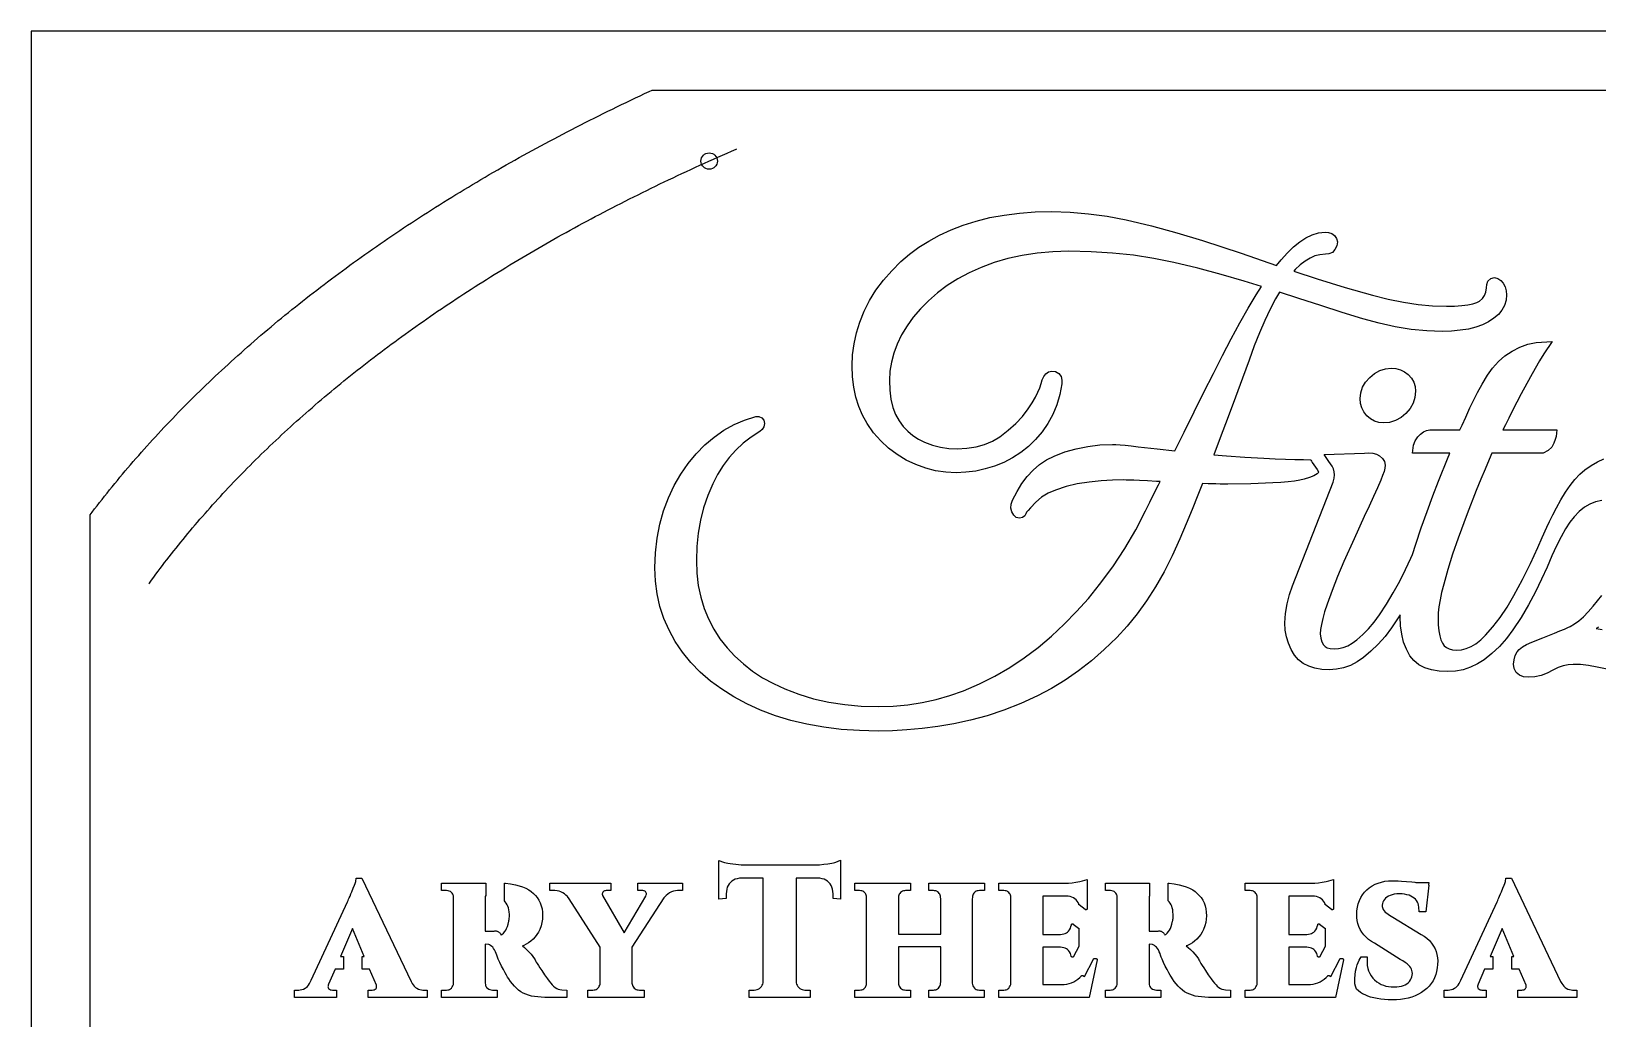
# Model space of a CAD drawing. Header units: inches. Extents: x 0 to 13, y 0 to 8.
# Drawn here: x 0 to 6.66, y 3.8 to 8 of the extents above; entities that cross this region are included whole.
import ezdxf

# ---------------------------------------------------------------- set-up
doc = ezdxf.new("R2010")
doc.units = ezdxf.units.IN
doc.header["$MEASUREMENT"] = 0
for name, color, linetype in [('CUT_INSIDE', 1, 'Continuous'), ('CUT_OUTSIDE', 5, 'Continuous'), ('ENGRAVE_BORDER', 3, 'Continuous'), ('REFERENCE_SHEET', 8, 'Continuous')]:
    doc.layers.add(name, color=color, linetype=linetype)

msp = doc.modelspace()

# ---------------------------------------------------------------- linework, layer by layer
at = {"layer": 'CUT_INSIDE'}
for points in [[(2.8873, 5.2364), (2.8437, 5.2744), (2.8041, 5.3152), (2.7685, 5.3588), (2.7373, 5.4047), (2.7108, 5.4525), (2.6891, 5.5021), (2.6722, 5.5534), (2.6602, 5.6066), (2.6529, 5.6614), (2.6505, 5.7179), (2.6528, 5.782), (2.6598, 5.8438), (2.6714, 5.9034), (2.6877, 5.9608), (2.7086, 6.0158), (2.7333, 6.0678), (2.7611, 6.1163), (2.7921, 6.1612), (2.8262, 6.2027), (2.8633, 6.2405), (2.9029, 6.2742), (2.9442, 6.3031), (2.9871, 6.3271), (3.0318, 6.3462), (3.0794, 6.3609), (3.0925, 6.3611), (3.1053, 6.3564), (3.114, 6.3453), (3.1162, 6.3319), (3.1138, 6.3181), (3.1064, 6.3063), (3.0965, 6.2984), (3.0594, 6.2741), (3.026, 6.2478), (2.9952, 6.2188), (2.9668, 6.1871), (2.9409, 6.1525), (2.9174, 6.1151), (2.8964, 6.0749), (2.8753, 6.0252), (2.8579, 5.9737), (2.8444, 5.9204), (2.8348, 5.8651), (2.829, 5.808), (2.827, 5.749), (2.8291, 5.6945), (2.8353, 5.6425), (2.8455, 5.5928), (2.8598, 5.5453), (2.8782, 5.5002), (2.9007, 5.4572), (2.9272, 5.4164), (2.9574, 5.3779), (2.9907, 5.3421), (3.027, 5.3089), (3.0663, 5.2784), (3.1088, 5.2504), (3.1543, 5.2252), (3.203, 5.2025), (3.2629, 5.1797), (3.3253, 5.161), (3.3903, 5.1464), (3.4578, 5.136), (3.5279, 5.1298), (3.6005, 5.1277), (3.6635, 5.1295), (3.7254, 5.1351), (3.7862, 5.1445), (3.846, 5.1576), (3.9047, 5.1744), (3.9623, 5.1949), (4.03, 5.2239), (4.0955, 5.2568), (4.1589, 5.2938), (4.2202, 5.3347), (4.2794, 5.3796), (4.3364, 5.4278), (4.3911, 5.4787), (4.4435, 5.532), (4.4935, 5.588), (4.5412, 5.6465), (4.5971, 5.7222), (4.6483, 5.7996), (4.6948, 5.8788), (4.7369, 5.9599), (4.7548, 5.9978), (4.773, 6.0347), (4.7911, 6.0708), (4.7981, 6.0849), (4.7827, 6.0855), (4.7453, 6.0873), (4.7104, 6.089), (4.6873, 6.0901), (4.6684, 6.0909), (4.6535, 6.0914), (4.6429, 6.0915), (4.596, 6.0905), (4.5472, 6.0876), (4.4965, 6.0826), (4.4462, 6.0749), (4.3985, 6.0636), (4.3532, 6.0487), (4.3223, 6.0348), (4.2945, 6.0177), (4.2696, 5.9973), (4.2469, 5.9728), (4.2369, 5.9621), (4.2309, 5.9543), (4.2274, 5.9478), (4.2231, 5.9396), (4.214, 5.9315), (4.2013, 5.9285), (4.187, 5.9325), (4.1764, 5.9423), (4.1687, 5.9555), (4.1643, 5.9718), (4.1655, 5.9892), (4.1715, 6.0055), (4.1901, 6.0428), (4.2108, 6.0766), (4.2338, 6.1069), (4.2589, 6.1338), (4.2863, 6.1571), (4.3158, 6.177), (4.3473, 6.1931), (4.3931, 6.2109), (4.4409, 6.2246), (4.4907, 6.2344), (4.5426, 6.2403), (4.5963, 6.2422), (4.6105, 6.2418), (4.6283, 6.2407), (4.65, 6.2389), (4.6757, 6.2364), (4.7053, 6.2331), (4.7863, 6.2237), (4.8605, 6.215), (4.9002, 6.295), (4.9433, 6.3817), (4.9848, 6.4648), (5.0248, 6.5444), (5.0633, 6.6205), (5.1006, 6.6925), (5.1371, 6.7597), (5.1726, 6.8219), (5.2072, 6.8793), (5.2295, 6.9139), (5.1553, 6.9376), (5.0584, 6.9658), (4.9587, 6.9922), (4.8561, 7.0168), (4.7719, 7.0339), (4.6854, 7.0471), (4.5963, 7.0566), (4.5047, 7.0623), (4.4107, 7.0642), (4.3417, 7.0623), (4.2755, 7.0565), (4.212, 7.0468), (4.1513, 7.0333), (4.0932, 7.016), (4.0381, 6.9954), (3.9864, 6.9722), (3.9381, 6.9464), (3.8933, 6.9181), (3.8518, 6.8871), (3.8138, 6.8542), (3.7796, 6.8198), (3.7492, 6.7841), (3.7226, 6.7472), (3.6997, 6.7088), (3.6809, 6.6698), (3.6662, 6.631), (3.6558, 6.5923), (3.6496, 6.5537), (3.6475, 6.5151), (3.6492, 6.473), (3.6542, 6.4347), (3.6626, 6.4004), (3.6741, 6.37), (3.6888, 6.3432), (3.7063, 6.3195), (3.7258, 6.2985), (3.7473, 6.2804), (3.7708, 6.2651), (3.7964, 6.2526), (3.8306, 6.2402), (3.8652, 6.2313), (3.9003, 6.226), (3.9359, 6.2242), (3.9773, 6.2263), (4.016, 6.2325), (4.052, 6.2428), (4.0855, 6.2571), (4.1166, 6.2757), (4.1527, 6.3027), (4.1849, 6.3315), (4.2132, 6.3619), (4.2376, 6.3941), (4.2542, 6.4197), (4.268, 6.4433), (4.2788, 6.4648), (4.2868, 6.484), (4.2921, 6.5018), (4.297, 6.5177), (4.3035, 6.5318), (4.3122, 6.5434), (4.324, 6.5517), (4.3378, 6.5546), (4.3543, 6.5524), (4.3682, 6.5449), (4.3774, 6.5321), (4.3809, 6.5167), (4.3801, 6.5004), (4.3716, 6.4544), (4.3591, 6.4112), (4.3424, 6.3703), (4.3217, 6.3321), (4.2969, 6.2964), (4.2689, 6.2638), (4.2386, 6.2345), (4.2059, 6.2085), (4.1709, 6.1858), (4.1335, 6.1665), (4.0947, 6.1507), (4.0549, 6.1383), (4.0144, 6.1295), (3.973, 6.1242), (3.9307, 6.1225), (3.8872, 6.1246), (3.8442, 6.131), (3.8019, 6.1418), (3.7603, 6.1567), (3.7194, 6.176), (3.6802, 6.1993), (3.644, 6.2265), (3.6107, 6.2576), (3.5805, 6.2925), (3.5534, 6.3312), (3.5337, 6.3665), (3.5175, 6.4041), (3.505, 6.444), (3.4961, 6.4862), (3.4908, 6.5305), (3.489, 6.5772), (3.4911, 6.6239), (3.4973, 6.6705), (3.5077, 6.717), (3.5222, 6.7633), (3.5408, 6.8094), (3.5636, 6.8548), (3.5906, 6.8987), (3.6218, 6.941), (3.6572, 6.9818), (3.6967, 7.021), (3.7331, 7.0522), (3.7727, 7.0811), (3.8153, 7.1079), (3.861, 7.1325), (3.9097, 7.1549), (3.9615, 7.1753), (4.0165, 7.1929), (4.0747, 7.2074), (4.136, 7.2186), (4.2004, 7.2266), (4.2678, 7.2314), (4.3384, 7.2329), (4.4159, 7.2307), (4.4943, 7.2241), (4.5737, 7.2131), (4.6539, 7.1978), (4.7616, 7.1724), (4.87, 7.143), (4.9792, 7.1096), (5.1424, 7.0557), (5.2928, 7.0035), (5.3128, 7.028), (5.3395, 7.0575), (5.3658, 7.083), (5.3918, 7.1046), (5.4179, 7.1221), (5.4447, 7.1349), (5.4719, 7.1427), (5.4993, 7.1453), (5.5148, 7.144), (5.5287, 7.1396), (5.5396, 7.1313), (5.5485, 7.118), (5.5518, 7.1039), (5.549, 7.0876), (5.5412, 7.0712), (5.5307, 7.0598), (5.5161, 7.0531), (5.501, 7.0514), (5.4778, 7.0495), (5.4566, 7.0443), (5.4355, 7.0354), (5.4145, 7.0229), (5.3936, 7.0065), (5.3727, 6.9862), (5.3671, 6.9797), (5.4665, 6.9474), (5.5854, 6.9109), (5.7009, 6.8776), (5.768, 6.8606), (5.8329, 6.8474), (5.8957, 6.838), (5.9566, 6.8323), (6.0155, 6.8305), (6.0504, 6.8311), (6.0809, 6.8331), (6.1069, 6.8364), (6.1282, 6.8408), (6.1445, 6.8463), (6.156, 6.8523), (6.1689, 6.8633), (6.1778, 6.8759), (6.1832, 6.8903), (6.1852, 6.9089), (6.1865, 6.9234), (6.192, 6.9378), (6.2035, 6.9486), (6.2192, 6.9521), (6.2341, 6.9488), (6.2467, 6.9403), (6.257, 6.928), (6.2651, 6.9132), (6.2698, 6.8967), (6.2714, 6.8789), (6.2692, 6.8558), (6.2626, 6.834), (6.2516, 6.8138), (6.2364, 6.7955), (6.2175, 6.7791), (6.1948, 6.7644), (6.1689, 6.7517), (6.1401, 6.7415), (6.1086, 6.7336), (6.0743, 6.7281), (6.0372, 6.7247), (5.9973, 6.7236), (5.9318, 6.7258), (5.8653, 6.7322), (5.7978, 6.743), (5.7293, 6.758), (5.66, 6.7772), (5.572, 6.8044), (5.4816, 6.8331), (5.3886, 6.8632), (5.3056, 6.8906), (5.2891, 6.8616), (5.2663, 6.8176), (5.2437, 6.7695), (5.2212, 6.7174), (5.1988, 6.6614), (5.1764, 6.6013), (5.1487, 6.5246), (5.119, 6.4439), (5.0875, 6.3595), (5.0542, 6.2713), (5.0266, 6.1991), (5.0807, 6.1944), (5.1587, 6.1889), (5.2397, 6.1841), (5.2872, 6.1818), (5.331, 6.18), (5.3711, 6.1787), (5.4075, 6.178), (5.4392, 6.1777), (5.4397, 6.1764), (5.4422, 6.1711), (5.4452, 6.1661), (5.4654, 6.1358), (5.4714, 6.1267), (5.4728, 6.1247), (5.4666, 6.118), (5.4517, 6.109), (5.4332, 6.1014), (5.4105, 6.0946), (5.3919, 6.0905), (5.3693, 6.0868), (5.3427, 6.0837), (5.312, 6.081), (5.2771, 6.0787), (5.1835, 6.0748), (5.0866, 6.0735), (5.0714, 6.0736), (5.054, 6.0741), (5.0345, 6.0748), (5.0024, 6.0757), (4.9788, 6.076), (4.9592, 6.0265), (4.935, 5.9661), (4.9094, 5.9043), (4.8819, 5.8405), (4.8498, 5.7691), (4.8156, 5.7013), (4.7793, 5.6375), (4.7411, 5.5777), (4.7008, 5.5217), (4.6586, 5.4697), (4.6143, 5.4217), (4.5611, 5.3702), (4.5067, 5.3228), (4.4511, 5.2794), (4.3943, 5.24), (4.3363, 5.2047), (4.2771, 5.1734), (4.2057, 5.1407), (4.1345, 5.1125), (4.0635, 5.0887), (3.9926, 5.0694), (3.9221, 5.0546), (3.853, 5.0434), (3.7864, 5.0347), (3.7221, 5.0284), (3.6601, 5.0247), (3.6005, 5.0234), (3.5202, 5.0252), (3.4428, 5.0306), (3.3684, 5.0397), (3.2969, 5.0524), (3.2284, 5.0687), (3.1628, 5.0887), (3.1003, 5.1124), (3.0412, 5.1392), (2.986, 5.1688), (2.9347, 5.2012)], [(5.6589, 6.4861), (5.6718, 6.5079), (5.6895, 6.528), (5.7101, 6.545), (5.7323, 6.5573), (5.7559, 6.5649), (5.7805, 6.5674), (5.8008, 6.5657), (5.8198, 6.5605), (5.8374, 6.5519), (5.8533, 6.54), (5.8668, 6.5251), (5.8766, 6.5081), (5.8825, 6.4891), (5.8844, 6.4687), (5.8818, 6.4429), (5.874, 6.4185), (5.8612, 6.3957), (5.8435, 6.3748), (5.8224, 6.3571), (5.7991, 6.3443), (5.7739, 6.3365), (5.747, 6.334), (5.7276, 6.3359), (5.7093, 6.3418), (5.6925, 6.3515), (5.6774, 6.3648), (5.6648, 6.3807), (5.6557, 6.3983), (5.6502, 6.4174), (5.6484, 6.4379), (5.651, 6.4626)], [(3.0734, 3.9217), (3.0799, 3.9222), (3.0853, 3.9235), (3.0903, 3.9255), (3.0951, 3.9285), (3.0997, 3.9325), (3.1037, 3.9371), (3.1068, 3.942), (3.1091, 3.9471), (3.1105, 3.9527), (3.1112, 3.9589), (3.1112, 4.3981), (3.0203, 4.3981), (3.01, 4.3973), (3.0008, 4.3956), (2.9924, 4.393), (2.9848, 4.3895), (2.978, 4.385), (2.9718, 4.3796), (2.9664, 4.3734), (2.9621, 4.3666), (2.9586, 4.359), (2.9561, 4.3505), (2.9546, 4.3411), (2.954, 4.3304), (2.954, 4.3113), (2.9223, 4.3082), (2.9223, 4.4733), (2.9424, 4.4662), (2.9471, 4.4649), (2.9531, 4.4634), (2.9601, 4.462), (2.9707, 4.46), (2.9822, 4.4583), (2.9943, 4.4567), (3.0064, 4.4555), (3.0178, 4.4547), (3.0285, 4.4545), (3.3335, 4.4545), (3.3504, 4.455), (3.3682, 4.4567), (3.3859, 4.4592), (3.4024, 4.462), (3.4095, 4.4634), (3.4154, 4.4649), (3.4199, 4.4662), (3.4398, 4.4738), (3.4398, 4.3082), (3.4081, 4.3113), (3.4081, 4.3304), (3.4075, 4.3411), (3.406, 4.3505), (3.4035, 4.359), (3.4001, 4.3666), (3.3957, 4.3734), (3.3903, 4.3796), (3.3842, 4.385), (3.3773, 4.3894), (3.3696, 4.393), (3.3611, 4.3956), (3.3516, 4.3973), (3.341, 4.3981), (3.2509, 4.3981), (3.2509, 3.9589), (3.2516, 3.9527), (3.253, 3.9471), (3.2553, 3.942), (3.2584, 3.9371), (3.2624, 3.9325), (3.267, 3.9285), (3.2718, 3.9255), (3.2768, 3.9235), (3.2822, 3.9222), (3.2887, 3.9217), (3.3102, 3.9217), (3.3102, 3.89), (3.0519, 3.89), (3.0519, 3.9217)], [(1.3442, 4.2967), (1.3451, 4.2992), (1.3467, 4.3032), (1.3487, 4.308), (1.3512, 4.3136), (1.3549, 4.3218), (1.3587, 4.3307), (1.3627, 4.3403), (1.3686, 4.3548), (1.3742, 4.3686), (1.3764, 4.3746), (1.378, 4.3796), (1.3791, 4.3836), (1.3813, 4.3974), (1.4052, 4.3974), (1.614, 3.9587), (1.6187, 3.9501), (1.6232, 3.9433), (1.628, 3.9377), (1.6329, 3.9332), (1.6381, 3.9297), (1.6452, 3.9262), (1.652, 3.9237), (1.6584, 3.9222), (1.6649, 3.9217), (1.6826, 3.9217), (1.6826, 3.89), (1.4319, 3.89), (1.4319, 3.9217), (1.4494, 3.9217), (1.4539, 3.9222), (1.4575, 3.9234), (1.4613, 3.9257), (1.4652, 3.9291), (1.4667, 3.931), (1.4675, 3.933), (1.4679, 3.9354), (1.4679, 3.9387), (1.4672, 3.9421), (1.438, 4.011), (1.4065, 4.011), (1.4065, 4.0651), (1.4151, 4.0651), (1.365, 4.1832), (1.3142, 4.0651), (1.3265, 4.0651), (1.3265, 4.011), (1.2909, 4.011), (1.2635, 3.9475), (1.262, 3.9431), (1.2612, 3.9387), (1.2611, 3.9354), (1.2615, 3.933), (1.2624, 3.931), (1.2638, 3.9291), (1.2677, 3.9257), (1.2715, 3.9234), (1.2752, 3.9222), (1.2796, 3.9217), (1.2971, 3.9217), (1.2971, 3.89), (1.1189, 3.89), (1.1189, 3.9217), (1.1366, 3.9217), (1.1431, 3.9222), (1.1495, 3.9237), (1.1563, 3.9262), (1.1634, 3.9297), (1.1685, 3.9332), (1.1733, 3.9376), (1.1779, 3.9431), (1.1822, 3.9499), (1.1893, 3.9637)], [(6.231, 4.2967), (6.2319, 4.2992), (6.2335, 4.3032), (6.2356, 4.308), (6.2381, 4.3136), (6.2417, 4.3218), (6.2455, 4.3307), (6.2495, 4.3403), (6.2555, 4.3548), (6.261, 4.3686), (6.2632, 4.3746), (6.2649, 4.3796), (6.2659, 4.3836), (6.2681, 4.3974), (6.2921, 4.3974), (6.5009, 3.9587), (6.5055, 3.9501), (6.5101, 3.9433), (6.5148, 3.9377), (6.5197, 3.9332), (6.525, 3.9297), (6.532, 3.9262), (6.5389, 3.9237), (6.5453, 3.9222), (6.5517, 3.9217), (6.5694, 3.9217), (6.5694, 3.89), (6.3188, 3.89), (6.3188, 3.9217), (6.3363, 3.9217), (6.3407, 3.9222), (6.3444, 3.9234), (6.3482, 3.9257), (6.352, 3.9291), (6.3535, 3.931), (6.3543, 3.933), (6.3548, 3.9354), (6.3547, 3.9387), (6.354, 3.9421), (6.3248, 4.011), (6.2933, 4.011), (6.2933, 4.0651), (6.3019, 4.0651), (6.2519, 4.1832), (6.201, 4.0651), (6.2133, 4.0651), (6.2133, 4.011), (6.1778, 4.011), (6.1504, 3.9475), (6.1489, 3.9431), (6.148, 3.9387), (6.1479, 3.9354), (6.1484, 3.933), (6.1492, 3.931), (6.1507, 3.9291), (6.1545, 3.9257), (6.1583, 3.9234), (6.162, 3.9222), (6.1664, 3.9217), (6.1839, 3.9217), (6.1839, 3.89), (6.0057, 3.89), (6.0057, 3.9217), (6.0234, 3.9217), (6.0299, 3.9222), (6.0363, 3.9237), (6.0431, 3.9262), (6.0502, 3.9297), (6.0554, 3.9332), (6.0601, 3.9376), (6.0647, 3.9431), (6.0691, 3.9499), (6.0761, 3.9637)], [(1.7742, 3.9231), (1.7782, 3.9247), (1.7819, 3.9271), (1.7854, 3.9301), (1.7894, 3.9348), (1.7921, 3.9397), (1.7939, 3.9451), (1.794, 3.9456), (1.794, 4.3221), (1.793, 4.326), (1.7912, 4.33), (1.7888, 4.3336), (1.7858, 4.3369), (1.7813, 4.3405), (1.7766, 4.3429), (1.7715, 4.3443), (1.7653, 4.3449), (1.7439, 4.3449), (1.7439, 4.3766), (1.9314, 4.3766), (1.9314, 4.3205), (1.9298, 4.3205), (1.9298, 4.1723), (1.9298, 4.1723), (1.9598, 4.1723), (1.9672, 4.1728), (1.9681, 4.1729), (1.9706, 4.1732), (1.9731, 4.1733), (1.9756, 4.1731), (1.9782, 4.1727), (1.9806, 4.172), (1.983, 4.1711), (1.9852, 4.17), (1.9874, 4.1686), (1.9894, 4.167), (1.9912, 4.1652), (1.9928, 4.1633), (1.9943, 4.1612), (1.9955, 4.159), (1.9965, 4.1566), (1.9967, 4.156), (2.0007, 4.1586), (2.0066, 4.1639), (2.0124, 4.1704), (2.0165, 4.1764), (2.0203, 4.1837), (2.0237, 4.1925), (2.0268, 4.2026), (2.0295, 4.2149), (2.0304, 4.2183), (2.0312, 4.222), (2.0319, 4.2264), (2.0325, 4.2344), (2.0322, 4.2437), (2.0314, 4.2539), (2.03, 4.2631), (2.0281, 4.2714), (2.0258, 4.2785), (2.0231, 4.2848), (2.019, 4.2918), (2.0147, 4.2977), (2.0114, 4.3011), (2.0114, 4.376), (2.0151, 4.3758), (2.0365, 4.3736), (2.0576, 4.3698), (2.0731, 4.3658), (2.0879, 4.3608), (2.1019, 4.3547), (2.1152, 4.3475), (2.1253, 4.3408), (2.1346, 4.3331), (2.1431, 4.3245), (2.1508, 4.3151), (2.1575, 4.3047), (2.1633, 4.2932), (2.1678, 4.2807), (2.1709, 4.2674), (2.1728, 4.2532), (2.1734, 4.2381), (2.1727, 4.2234), (2.1704, 4.2088), (2.1666, 4.1943), (2.1613, 4.1799), (2.1558, 4.1685), (2.1492, 4.1577), (2.1416, 4.1476), (2.1329, 4.1381), (2.1231, 4.1294), (2.1139, 4.1226), (2.1039, 4.1167), (2.0931, 4.1116), (2.0878, 4.1097), (2.0965, 4.103), (2.1054, 4.0949), (2.1155, 4.0846), (2.1244, 4.0746), (2.1323, 4.0647), (2.1393, 4.0547), (2.1415, 4.0506), (2.1438, 4.0463), (2.1467, 4.041), (2.1502, 4.0349), (2.1556, 4.0257), (2.162, 4.0157), (2.1694, 4.0048), (2.1815, 3.9872), (2.1942, 3.9692), (2.2014, 3.9598), (2.2082, 3.9515), (2.2143, 3.9445), (2.2198, 3.9389), (2.2266, 3.933), (2.2332, 3.9286), (2.2397, 3.9256), (2.2467, 3.9235), (2.2548, 3.9222), (2.2759, 3.9211), (2.2759, 3.89), (2.1991, 3.89), (2.1826, 3.8903), (2.1671, 3.891), (2.1525, 3.8923), (2.1388, 3.8941), (2.1261, 3.8964), (2.1139, 3.8996), (2.1023, 3.9036), (2.0912, 3.9086), (2.0808, 3.9146), (2.0711, 3.9214), (2.062, 3.9292), (2.0533, 3.9379), (2.045, 3.9476), (2.037, 3.9582), (2.0296, 3.9694), (2.0247, 3.9768), (2.0196, 3.9852), (2.0144, 3.9945), (2.0066, 4.009), (1.9988, 4.0237), (1.9914, 4.0385), (1.985, 4.0531), (1.9813, 4.0623), (1.9784, 4.0705), (1.9766, 4.0768), (1.9733, 4.0843), (1.973, 4.085), (1.9691, 4.0924), (1.9651, 4.0987), (1.9611, 4.1038), (1.9572, 4.1077), (1.9522, 4.1117), (1.9478, 4.1142), (1.9443, 4.1155), (1.9298, 4.1173), (1.9298, 4.0916), (1.9298, 3.951), (1.9302, 3.9451), (1.9313, 3.9404), (1.9331, 3.9365), (1.9355, 3.933), (1.9389, 3.9298), (1.9441, 3.9262), (1.9494, 3.9237), (1.9547, 3.9222), (1.9607, 3.9217), (1.9799, 3.9217), (1.9799, 3.89), (1.7439, 3.89), (1.7439, 3.9217), (1.7647, 3.9217), (1.7699, 3.9221)], [(2.2857, 4.3097), (2.2786, 4.3191), (2.2728, 4.3252), (2.2663, 4.3308), (2.2589, 4.3358), (2.2512, 4.3398), (2.2432, 4.3426), (2.2348, 4.3443), (2.2254, 4.3449), (2.2045, 4.3449), (2.2045, 4.3766), (2.4629, 4.3766), (2.4629, 4.3449), (2.4504, 4.3449), (2.449, 4.3449), (2.4467, 4.3449), (2.4443, 4.3449), (2.443, 4.3449), (2.4388, 4.3445), (2.436, 4.3437), (2.4336, 4.3423), (2.4313, 4.3403), (2.4292, 4.3375), (2.4276, 4.3343), (2.4269, 4.3316), (2.4269, 4.329), (2.4275, 4.3261), (2.4285, 4.3239), (2.52, 4.1657), (2.612, 4.3218), (2.6142, 4.3266), (2.6149, 4.3296), (2.6149, 4.3322), (2.6143, 4.3347), (2.6127, 4.3376), (2.6105, 4.3404), (2.6082, 4.3424), (2.6058, 4.3437), (2.6031, 4.3445), (2.5992, 4.3449), (2.5977, 4.3449), (2.5951, 4.3449), (2.5925, 4.3449), (2.591, 4.3449), (2.5785, 4.3449), (2.5785, 4.3766), (2.7682, 4.3766), (2.7682, 4.3449), (2.7466, 4.3449), (2.7376, 4.3443), (2.7294, 4.3425), (2.7214, 4.3396), (2.7135, 4.3354), (2.7059, 4.3303), (2.6991, 4.3246), (2.6932, 4.3186), (2.6891, 4.3134), (2.5531, 4.1046), (2.5531, 3.9513), (2.5537, 3.9463), (2.5549, 3.942), (2.5568, 3.938), (2.5594, 3.9341), (2.5629, 3.9304), (2.5668, 3.9272), (2.5708, 3.9248), (2.575, 3.9231), (2.5795, 3.9221), (2.5847, 3.9217), (2.6055, 3.9217), (2.6055, 3.89), (2.3657, 3.89), (2.3657, 3.9217), (2.3865, 3.9217), (2.3921, 3.9221), (2.3967, 3.9231), (2.4009, 3.9248), (2.4049, 3.9272), (2.4086, 3.9303), (2.4119, 3.934), (2.4145, 3.9378), (2.4163, 3.9419), (2.4175, 3.9463), (2.4181, 3.9513), (2.4181, 4.1041)], [(3.5208, 3.9217), (3.5261, 3.9221), (3.5305, 3.9231), (3.5345, 3.9248), (3.5384, 3.9271), (3.5422, 3.9303), (3.5454, 3.9339), (3.5478, 3.9377), (3.5495, 3.9416), (3.5505, 3.9458), (3.5509, 3.951), (3.5509, 4.3156), (3.5505, 4.3211), (3.5495, 4.3255), (3.5478, 4.3295), (3.5455, 4.3331), (3.5423, 4.3366), (3.5386, 4.3396), (3.5347, 4.3419), (3.5306, 4.3435), (3.5261, 4.3445), (3.5208, 4.3449), (3.5204, 4.3449), (3.5187, 4.3449), (3.5162, 4.3449), (3.5139, 4.3449), (3.5125, 4.3449), (3.5, 4.3449), (3.5, 4.3766), (3.7368, 4.3766), (3.7368, 4.3449), (3.7243, 4.3449), (3.7229, 4.3449), (3.7206, 4.3449), (3.7182, 4.3449), (3.7168, 4.3449), (3.7167, 4.3449), (3.7115, 4.3445), (3.707, 4.3435), (3.7029, 4.3419), (3.699, 4.3396), (3.6953, 4.3366), (3.692, 4.333), (3.6896, 4.3293), (3.6877, 4.3252), (3.6865, 4.3206), (3.6859, 4.3154), (3.6859, 4.1599), (3.8655, 4.1599), (3.8655, 4.3049), (3.8643, 4.3211), (3.8633, 4.3255), (3.8616, 4.3295), (3.8592, 4.3331), (3.8561, 4.3366), (3.8524, 4.3396), (3.8485, 4.3419), (3.8444, 4.3435), (3.8399, 4.3445), (3.8346, 4.3449), (3.8346, 4.3449), (3.8332, 4.3449), (3.8308, 4.3449), (3.8285, 4.3449), (3.827, 4.3449), (3.8146, 4.3449), (3.8146, 4.3766), (4.0514, 4.3766), (4.0514, 4.3449), (4.0389, 4.3449), (4.0373, 4.3449), (4.0347, 4.3449), (4.0322, 4.3449), (4.0306, 4.3449), (4.0305, 4.3449), (4.0249, 4.3445), (4.0203, 4.3435), (4.0162, 4.3419), (4.0124, 4.3396), (4.0088, 4.3367), (4.0058, 4.3333), (4.0035, 4.3296), (4.0019, 4.3256), (4.0009, 4.3211), (3.9997, 4.3046), (3.9997, 3.9514), (4.0005, 3.9451), (4.0023, 3.9397), (4.0051, 3.9348), (4.009, 3.9301), (4.0125, 3.9271), (4.0163, 3.9248), (4.0204, 3.9231), (4.025, 3.9221), (4.0305, 3.9217), (4.0506, 3.9217), (4.0506, 3.89), (3.8146, 3.89), (3.8146, 3.9217), (3.8346, 3.9217), (3.8399, 3.9221), (3.8443, 3.9231), (3.8483, 3.9248), (3.8522, 3.9271), (3.856, 3.9303), (3.8592, 3.9339), (3.8616, 3.9377), (3.8633, 3.9416), (3.8643, 3.9458), (3.8655, 3.9613), (3.8655, 4.1051), (3.6859, 4.1051), (3.6859, 3.9513), (3.6865, 3.9463), (3.6877, 3.9419), (3.6895, 3.9378), (3.6921, 3.934), (3.6954, 3.9303), (3.6992, 3.9271), (3.7031, 3.9248), (3.7071, 3.9231), (3.7115, 3.9221), (3.7168, 3.9217), (3.7368, 3.9217), (3.7368, 3.89), (3.5, 3.89), (3.5, 3.9217)], [(4.1435, 3.9231), (4.1475, 3.9247), (4.1512, 3.9271), (4.1548, 3.9301), (4.1587, 3.9348), (4.1615, 3.9397), (4.1632, 3.9451), (4.1641, 3.9514), (4.1641, 4.3154), (4.1635, 4.3207), (4.1623, 4.3253), (4.1605, 4.3294), (4.1581, 4.3332), (4.155, 4.3367), (4.1514, 4.3397), (4.1476, 4.3419), (4.1436, 4.3435), (4.1393, 4.3445), (4.134, 4.3449), (4.1335, 4.3449), (4.1317, 4.3449), (4.129, 4.3449), (4.1265, 4.3449), (4.1249, 4.3449), (4.1124, 4.3449), (4.1124, 4.3766), (4.3948, 4.3766), (4.4095, 4.3771), (4.4245, 4.3784), (4.4401, 4.3807), (4.4491, 4.3823), (4.4569, 4.3838), (4.4634, 4.3852), (4.4685, 4.3865), (4.488, 4.3922), (4.488, 4.2682), (4.488, 4.2678), (4.4879, 4.2673), (4.4878, 4.2668), (4.4876, 4.2664), (4.4874, 4.2659), (4.4872, 4.2655), (4.4869, 4.2651), (4.4866, 4.2647), (4.4862, 4.2644), (4.4858, 4.2641), (4.4854, 4.2639), (4.485, 4.2637), (4.4845, 4.2635), (4.4841, 4.2634), (4.4836, 4.2633), (4.4831, 4.2632), (4.4826, 4.2632), (4.4822, 4.2633), (4.4817, 4.2634), (4.4812, 4.2636), (4.4808, 4.2637), (4.4804, 4.264), (4.48, 4.2642), (4.4543, 4.2836), (4.454, 4.2839), (4.4536, 4.2843), (4.4533, 4.2846), (4.4531, 4.285), (4.4528, 4.2854), (4.4527, 4.2859), (4.4525, 4.2863), (4.4524, 4.2869), (4.4495, 4.2938), (4.4458, 4.3), (4.4414, 4.3055), (4.4363, 4.3101), (4.4304, 4.314), (4.4237, 4.3171), (4.4161, 4.3195), (4.4075, 4.3211), (4.3977, 4.3218), (4.2991, 4.3218), (4.2991, 4.1584), (4.3745, 4.1584), (4.382, 4.159), (4.3886, 4.1604), (4.3945, 4.1624), (4.3998, 4.1651), (4.4045, 4.1685), (4.4089, 4.1726), (4.4134, 4.1785), (4.417, 4.1847), (4.4195, 4.1916), (4.421, 4.1991), (4.421, 4.1992), (4.4211, 4.1997), (4.4213, 4.2001), (4.4214, 4.2006), (4.4217, 4.201), (4.4219, 4.2015), (4.4222, 4.2018), (4.4226, 4.2022), (4.423, 4.2025), (4.4234, 4.2028), (4.4238, 4.203), (4.4243, 4.2032), (4.4248, 4.2034), (4.4252, 4.2035), (4.4257, 4.2035), (4.4262, 4.2035), (4.4267, 4.2034), (4.4272, 4.2033), (4.4277, 4.2032), (4.4281, 4.203), (4.4286, 4.2028), (4.429, 4.2025), (4.4513, 4.1856), (4.4517, 4.1853), (4.452, 4.1849), (4.4524, 4.1845), (4.4526, 4.1841), (4.4529, 4.1836), (4.453, 4.1832), (4.4532, 4.1827), (4.4533, 4.1821), (4.4533, 4.1816), (4.4533, 4.1099), (4.4533, 4.1094), (4.4532, 4.1089), (4.453, 4.1084), (4.4529, 4.1079), (4.4526, 4.1074), (4.4524, 4.1071), (4.4524, 4.1071), (4.4524, 4.1071), (4.43, 4.0641), (4.4298, 4.0636), (4.4295, 4.0632), (4.4291, 4.0629), (4.4288, 4.0625), (4.4284, 4.0622), (4.428, 4.062), (4.4275, 4.0618), (4.4271, 4.0616), (4.4266, 4.0615), (4.4261, 4.0614), (4.4256, 4.0614), (4.4251, 4.0614), (4.4246, 4.0615), (4.4242, 4.0616), (4.4237, 4.0617), (4.4232, 4.0619), (4.4228, 4.0622), (4.4224, 4.0625), (4.4221, 4.0628), (4.4217, 4.0632), (4.4214, 4.0636), (4.4212, 4.064), (4.421, 4.0644), (4.4208, 4.0649), (4.4207, 4.0654), (4.4195, 4.0711), (4.417, 4.0778), (4.4135, 4.084), (4.4089, 4.0897), (4.4046, 4.0937), (4.3999, 4.097), (4.3946, 4.0996), (4.3886, 4.1016), (4.382, 4.103), (4.3745, 4.1036), (4.2991, 4.1036), (4.2991, 3.9448), (4.3778, 3.9448), (4.39, 3.9453), (4.4013, 3.9468), (4.4119, 3.9493), (4.422, 3.9526), (4.4315, 3.957), (4.4405, 3.9623), (4.4491, 3.9684), (4.4571, 3.9754), (4.4639, 3.9825), (4.4643, 3.9828), (4.4647, 3.9831), (4.4651, 3.9834), (4.4655, 3.9836), (4.466, 3.9838), (4.4665, 3.9839), (4.4669, 3.984), (4.4674, 3.984), (4.4679, 3.984), (4.4684, 3.9839), (4.4689, 3.9838), (4.4694, 3.9836), (4.4698, 3.9834), (4.4765, 3.98), (4.5145, 4.0532), (4.5148, 4.0536), (4.5151, 4.054), (4.5154, 4.0544), (4.5157, 4.0547), (4.5161, 4.055), (4.5166, 4.0553), (4.517, 4.0555), (4.5175, 4.0556), (4.518, 4.0558), (4.5184, 4.0558), (4.5189, 4.0559), (4.5254, 4.0559), (4.5259, 4.0558), (4.5264, 4.0558), (4.5269, 4.0556), (4.5274, 4.0555), (4.5278, 4.0553), (4.5282, 4.055), (4.5286, 4.0547), (4.529, 4.0544), (4.5293, 4.054), (4.5296, 4.0536), (4.5299, 4.0532), (4.5301, 4.0528), (4.5302, 4.0523), (4.5303, 4.0518), (4.5304, 4.0513), (4.5304, 4.0508), (4.5304, 4.0503), (4.5303, 4.0499), (4.4973, 3.89), (4.1124, 3.89), (4.1124, 3.9217), (4.134, 3.9217), (4.1392, 3.9221)], [(4.5959, 3.9231), (4.5999, 3.9247), (4.6036, 3.9271), (4.6072, 3.9301), (4.6111, 3.9348), (4.6138, 3.9397), (4.6156, 3.9451), (4.6157, 3.9456), (4.6157, 4.3221), (4.6147, 4.326), (4.6129, 4.33), (4.6105, 4.3336), (4.6075, 4.3369), (4.603, 4.3405), (4.5983, 4.3429), (4.5932, 4.3443), (4.587, 4.3449), (4.5656, 4.3449), (4.5656, 4.3766), (4.7531, 4.3766), (4.7531, 4.3205), (4.7515, 4.3205), (4.7515, 4.1723), (4.7515, 4.1723), (4.7815, 4.1723), (4.7889, 4.1728), (4.7898, 4.1729), (4.7923, 4.1732), (4.7948, 4.1733), (4.7974, 4.1731), (4.7999, 4.1727), (4.8023, 4.172), (4.8047, 4.1711), (4.8069, 4.17), (4.8091, 4.1686), (4.8111, 4.167), (4.8129, 4.1652), (4.8145, 4.1633), (4.816, 4.1612), (4.8172, 4.159), (4.8182, 4.1566), (4.8184, 4.156), (4.8224, 4.1586), (4.8283, 4.1639), (4.8341, 4.1704), (4.8382, 4.1764), (4.842, 4.1837), (4.8454, 4.1925), (4.8485, 4.2026), (4.8512, 4.2149), (4.8521, 4.2183), (4.8529, 4.222), (4.8536, 4.2264), (4.8542, 4.2344), (4.8539, 4.2437), (4.8531, 4.2539), (4.8517, 4.2631), (4.8498, 4.2714), (4.8475, 4.2785), (4.8448, 4.2848), (4.8408, 4.2918), (4.8364, 4.2977), (4.8331, 4.3011), (4.8331, 4.376), (4.8368, 4.3758), (4.8582, 4.3736), (4.8793, 4.3698), (4.8948, 4.3658), (4.9096, 4.3608), (4.9236, 4.3547), (4.9369, 4.3475), (4.947, 4.3408), (4.9564, 4.3331), (4.9648, 4.3245), (4.9725, 4.3151), (4.9793, 4.3047), (4.985, 4.2932), (4.9895, 4.2807), (4.9926, 4.2674), (4.9945, 4.2532), (4.9951, 4.2381), (4.9944, 4.2234), (4.9921, 4.2088), (4.9883, 4.1943), (4.983, 4.1799), (4.9775, 4.1685), (4.9709, 4.1577), (4.9633, 4.1476), (4.9546, 4.1381), (4.9448, 4.1294), (4.9356, 4.1226), (4.9256, 4.1167), (4.9148, 4.1116), (4.9095, 4.1097), (4.9182, 4.103), (4.9271, 4.0949), (4.9372, 4.0846), (4.9461, 4.0746), (4.954, 4.0647), (4.961, 4.0547), (4.9632, 4.0506), (4.9655, 4.0463), (4.9684, 4.041), (4.9719, 4.0349), (4.9773, 4.0257), (4.9837, 4.0157), (4.9911, 4.0048), (5.0033, 3.9872), (5.0159, 3.9692), (5.0231, 3.9598), (5.0299, 3.9515), (5.036, 3.9445), (5.0415, 3.9389), (5.0483, 3.933), (5.0549, 3.9286), (5.0614, 3.9256), (5.0685, 3.9235), (5.0765, 3.9222), (5.0976, 3.9211), (5.0976, 3.89), (5.0208, 3.89), (5.0044, 3.8903), (4.9888, 3.891), (4.9742, 3.8923), (4.9605, 3.8941), (4.9478, 3.8964), (4.9356, 3.8996), (4.924, 3.9036), (4.9129, 3.9086), (4.9026, 3.9146), (4.8929, 3.9214), (4.8837, 3.9292), (4.875, 3.9379), (4.8667, 3.9476), (4.8587, 3.9582), (4.8513, 3.9694), (4.8464, 3.9768), (4.8413, 3.9852), (4.8361, 3.9945), (4.8283, 4.009), (4.8205, 4.0237), (4.8131, 4.0385), (4.8067, 4.0531), (4.803, 4.0623), (4.8001, 4.0705), (4.7983, 4.0768), (4.795, 4.0843), (4.7947, 4.085), (4.7908, 4.0924), (4.7868, 4.0987), (4.7829, 4.1038), (4.7789, 4.1077), (4.7739, 4.1117), (4.7695, 4.1142), (4.766, 4.1155), (4.7515, 4.1173), (4.7515, 4.0916), (4.7515, 3.951), (4.7519, 3.9451), (4.753, 3.9404), (4.7548, 3.9365), (4.7572, 3.933), (4.7606, 3.9298), (4.7658, 3.9262), (4.7711, 3.9237), (4.7764, 3.9222), (4.7824, 3.9217), (4.8016, 3.9217), (4.8016, 3.89), (4.5656, 3.89), (4.5656, 3.9217), (4.5864, 3.9217), (4.5916, 3.9221)], [(5.1906, 3.9231), (5.1946, 3.9247), (5.1983, 3.9271), (5.2018, 3.9301), (5.2058, 3.9348), (5.2085, 3.9397), (5.2103, 3.9451), (5.2111, 3.9514), (5.2111, 4.3154), (5.2105, 4.3207), (5.2094, 4.3253), (5.2076, 4.3294), (5.2052, 4.3332), (5.202, 4.3367), (5.1985, 4.3397), (5.1947, 4.3419), (5.1907, 4.3435), (5.1863, 4.3445), (5.1811, 4.3449), (5.1806, 4.3449), (5.1788, 4.3449), (5.1761, 4.3449), (5.1735, 4.3449), (5.172, 4.3449), (5.1595, 4.3449), (5.1595, 4.3766), (5.4419, 4.3766), (5.4565, 4.3771), (5.4715, 4.3784), (5.4872, 4.3807), (5.4962, 4.3823), (5.504, 4.3838), (5.5105, 4.3852), (5.5156, 4.3865), (5.5351, 4.3922), (5.5351, 4.2682), (5.535, 4.2678), (5.535, 4.2673), (5.5348, 4.2668), (5.5347, 4.2664), (5.5345, 4.2659), (5.5342, 4.2655), (5.534, 4.2651), (5.5336, 4.2647), (5.5333, 4.2644), (5.5329, 4.2641), (5.5325, 4.2639), (5.5321, 4.2637), (5.5316, 4.2635), (5.5312, 4.2634), (5.5307, 4.2633), (5.5302, 4.2632), (5.5297, 4.2632), (5.5292, 4.2633), (5.5288, 4.2634), (5.5283, 4.2636), (5.5279, 4.2637), (5.5274, 4.264), (5.527, 4.2642), (5.5014, 4.2836), (5.501, 4.2839), (5.5007, 4.2843), (5.5004, 4.2846), (5.5002, 4.285), (5.4999, 4.2854), (5.4997, 4.2859), (5.4996, 4.2863), (5.4994, 4.2869), (5.4965, 4.2938), (5.4929, 4.3), (5.4885, 4.3055), (5.4833, 4.3101), (5.4775, 4.314), (5.4708, 4.3171), (5.4632, 4.3195), (5.4546, 4.3211), (5.4448, 4.3218), (5.3462, 4.3218), (5.3462, 4.1584), (5.4216, 4.1584), (5.429, 4.159), (5.4356, 4.1604), (5.4415, 4.1624), (5.4468, 4.1651), (5.4516, 4.1685), (5.4559, 4.1726), (5.4605, 4.1785), (5.464, 4.1847), (5.4666, 4.1916), (5.4681, 4.1991), (5.4681, 4.1992), (5.4682, 4.1997), (5.4683, 4.2001), (5.4685, 4.2006), (5.4687, 4.201), (5.469, 4.2015), (5.4693, 4.2018), (5.4697, 4.2022), (5.4701, 4.2025), (5.4705, 4.2028), (5.4709, 4.203), (5.4714, 4.2032), (5.4718, 4.2034), (5.4723, 4.2035), (5.4728, 4.2035), (5.4733, 4.2035), (5.4738, 4.2034), (5.4743, 4.2033), (5.4748, 4.2032), (5.4752, 4.203), (5.4757, 4.2028), (5.4761, 4.2025), (5.4984, 4.1856), (5.4988, 4.1853), (5.4991, 4.1849), (5.4994, 4.1845), (5.4997, 4.1841), (5.4999, 4.1836), (5.5001, 4.1832), (5.5003, 4.1827), (5.5003, 4.1821), (5.5004, 4.1816), (5.5004, 4.1099), (5.5003, 4.1094), (5.5003, 4.1089), (5.5001, 4.1084), (5.4999, 4.1079), (5.4997, 4.1074), (5.4995, 4.1071), (5.4994, 4.1071), (5.4994, 4.1071), (5.4771, 4.0641), (5.4768, 4.0636), (5.4765, 4.0632), (5.4762, 4.0629), (5.4759, 4.0625), (5.4755, 4.0622), (5.475, 4.062), (5.4746, 4.0618), (5.4741, 4.0616), (5.4737, 4.0615), (5.4732, 4.0614), (5.4727, 4.0614), (5.4722, 4.0614), (5.4717, 4.0615), (5.4712, 4.0616), (5.4708, 4.0617), (5.4703, 4.0619), (5.4699, 4.0622), (5.4695, 4.0625), (5.4691, 4.0628), (5.4688, 4.0632), (5.4685, 4.0636), (5.4683, 4.064), (5.468, 4.0644), (5.4679, 4.0649), (5.4677, 4.0654), (5.4666, 4.0711), (5.4641, 4.0778), (5.4606, 4.084), (5.456, 4.0897), (5.4517, 4.0937), (5.4469, 4.097), (5.4416, 4.0996), (5.4357, 4.1016), (5.4291, 4.103), (5.4216, 4.1036), (5.3462, 4.1036), (5.3462, 3.9448), (5.4249, 3.9448), (5.4371, 3.9453), (5.4484, 3.9468), (5.459, 3.9493), (5.4691, 3.9526), (5.4786, 3.957), (5.4876, 3.9623), (5.4962, 3.9684), (5.5042, 3.9754), (5.511, 3.9825), (5.5113, 3.9828), (5.5117, 3.9831), (5.5121, 3.9834), (5.5126, 3.9836), (5.5131, 3.9838), (5.5135, 3.9839), (5.514, 3.984), (5.5145, 3.984), (5.515, 3.984), (5.5155, 3.9839), (5.516, 3.9838), (5.5164, 3.9836), (5.5169, 3.9834), (5.5235, 3.98), (5.5616, 4.0532), (5.5618, 4.0536), (5.5621, 4.054), (5.5625, 4.0544), (5.5628, 4.0547), (5.5632, 4.055), (5.5636, 4.0553), (5.5641, 4.0555), (5.5646, 4.0556), (5.565, 4.0558), (5.5655, 4.0558), (5.566, 4.0559), (5.5725, 4.0559), (5.573, 4.0558), (5.5735, 4.0558), (5.574, 4.0556), (5.5744, 4.0555), (5.5749, 4.0553), (5.5753, 4.055), (5.5757, 4.0547), (5.5761, 4.0544), (5.5764, 4.054), (5.5767, 4.0536), (5.5769, 4.0532), (5.5771, 4.0528), (5.5773, 4.0523), (5.5774, 4.0518), (5.5775, 4.0513), (5.5775, 4.0508), (5.5775, 4.0503), (5.5774, 4.0499), (5.5444, 3.89), (5.1595, 3.89), (5.1595, 3.9217), (5.1811, 3.9217), (5.1863, 3.9221)], [(5.797, 4.3864), (5.8097, 4.3859), (5.8238, 4.3851), (5.8458, 4.3834), (5.8677, 4.3816), (5.8817, 4.3802), (5.8857, 4.3797), (5.9402, 4.3797), (5.9396, 4.3687), (5.9404, 4.3685), (5.9282, 4.2539), (5.8991, 4.2539), (5.8981, 4.2745), (5.8968, 4.2823), (5.8947, 4.2895), (5.8918, 4.2961), (5.8881, 4.3022), (5.8835, 4.3078), (5.8781, 4.313), (5.8718, 4.3176), (5.8647, 4.3216), (5.8567, 4.3249), (5.8478, 4.3275), (5.8378, 4.3294), (5.8268, 4.3306), (5.8149, 4.331), (5.8039, 4.3306), (5.7938, 4.3294), (5.7846, 4.3274), (5.7763, 4.3246), (5.7688, 4.3212), (5.7621, 4.317), (5.7564, 4.3124), (5.7518, 4.3074), (5.7482, 4.302), (5.7455, 4.2963), (5.7438, 4.2899), (5.7428, 4.2827), (5.7426, 4.2773), (5.7432, 4.2728), (5.7444, 4.2686), (5.7463, 4.2647), (5.7502, 4.259), (5.7552, 4.2537), (5.7615, 4.2486), (5.7735, 4.2406), (5.7872, 4.2322), (5.9082, 4.1575), (5.9204, 4.1506), (5.9322, 4.1419), (5.943, 4.132), (5.9525, 4.1209), (5.9609, 4.1087), (5.9669, 4.0974), (5.9716, 4.0853), (5.9751, 4.0726), (5.9773, 4.0593), (5.9782, 4.0454), (5.978, 4.0309), (5.9766, 4.0158), (5.9739, 4.0013), (5.97, 3.9874), (5.9648, 3.9742), (5.9584, 3.9616), (5.9507, 3.9497), (5.9419, 3.9387), (5.9321, 3.9286), (5.9213, 3.9194), (5.9095, 3.9111), (5.8968, 3.9038), (5.8831, 3.8975), (5.8686, 3.8921), (5.8534, 3.8877), (5.8373, 3.8843), (5.8206, 3.8819), (5.8031, 3.8805), (5.7849, 3.88), (5.768, 3.8803), (5.7518, 3.8814), (5.7361, 3.8831), (5.7209, 3.8856), (5.7066, 3.8886), (5.6932, 3.8922), (5.6808, 3.8964), (5.6693, 3.9011), (5.6588, 3.9063), (5.6495, 3.9119), (5.6413, 3.918), (5.6325, 3.9262), (5.6287, 3.9379), (5.6267, 3.9482), (5.6256, 3.9591), (5.6256, 3.9707), (5.6268, 3.9863), (5.6292, 4.0019), (5.6329, 4.0174), (5.6364, 4.0286), (5.6404, 4.039), (5.6448, 4.0485), (5.653, 4.0628), (5.6783, 4.0628), (5.6779, 4.0376), (5.6789, 4.0256), (5.6812, 4.0141), (5.6847, 4.003), (5.6895, 3.9923), (5.6954, 3.9822), (5.7023, 3.973), (5.7102, 3.9647), (5.7192, 3.9572), (5.7293, 3.9505), (5.7383, 3.9458), (5.7479, 3.9419), (5.7582, 3.9388), (5.7692, 3.9366), (5.7809, 3.9353), (5.7933, 3.9348), (5.8048, 3.9352), (5.8152, 3.9364), (5.8246, 3.9383), (5.8329, 3.9409), (5.8403, 3.9441), (5.8467, 3.948), (5.8523, 3.9525), (5.858, 3.9585), (5.8627, 3.9648), (5.8662, 3.9712), (5.8687, 3.9779), (5.8702, 3.9848), (5.8707, 3.9922), (5.8703, 3.9987), (5.869, 4.0049), (5.8669, 4.0108), (5.8639, 4.0165), (5.8599, 4.022), (5.8548, 4.0276), (5.8481, 4.0335), (5.84, 4.0395), (5.8304, 4.0456), (5.8188, 4.0521), (5.7092, 4.1215), (5.6967, 4.1287), (5.6847, 4.1371), (5.6739, 4.1464), (5.6643, 4.1565), (5.656, 4.1676), (5.6489, 4.1794), (5.6432, 4.1917), (5.6389, 4.2045), (5.6359, 4.2176), (5.6342, 4.231), (5.6339, 4.2448), (5.6349, 4.2587), (5.6371, 4.2741), (5.6407, 4.2887), (5.6455, 4.3025), (5.6515, 4.3154), (5.6589, 4.3275), (5.6674, 4.3385), (5.677, 4.3485), (5.6877, 4.3573), (5.6993, 4.365), (5.7119, 4.3717), (5.7254, 4.3771), (5.7395, 4.3813), (5.7542, 4.3843), (5.7696, 4.386), (5.7855, 4.3866)]]:
    msp.add_lwpolyline(points, close=True, dxfattribs=at)
for points in [[(6.6761, 6.0038), (6.6494, 5.998), (6.6251, 5.9892), (6.6021, 5.9759), (6.5796, 5.9578), (6.5578, 5.9347), (6.5404, 5.9117), (6.5221, 5.8834), (6.5032, 5.8501), (6.4836, 5.8117), (6.4635, 5.7682), (6.4431, 5.7204), (6.4197, 5.6693), (6.3934, 5.6152), (6.3643, 5.5603), (6.3325, 5.5068), (6.2981, 5.4546), (6.2702, 5.4174), (6.2404, 5.3837), (6.209, 5.3536), (6.1756, 5.327), (6.1472, 5.3088), (6.1174, 5.2946), (6.0863, 5.2844), (6.054, 5.2783), (6.0206, 5.2762), (5.9846, 5.278), (5.9523, 5.2834), (5.9234, 5.2926), (5.8982, 5.3058), (5.8769, 5.323), (5.8601, 5.344), (5.845, 5.3718), (5.8334, 5.4022), (5.8252, 5.4352), (5.8204, 5.4708), (5.8188, 5.509), (5.8191, 5.5174), (5.8164, 5.513), (5.782, 5.4622), (5.7543, 5.4262), (5.7251, 5.3931), (5.6946, 5.3632), (5.6626, 5.3363), (5.6355, 5.3176), (5.6073, 5.303), (5.5782, 5.2924), (5.5482, 5.2861), (5.5176, 5.284), (5.4854, 5.2856), (5.4563, 5.2906), (5.43, 5.299), (5.4067, 5.3111), (5.3866, 5.3269), (5.3703, 5.3461), (5.3552, 5.3709), (5.3435, 5.3969), (5.3352, 5.4244), (5.3302, 5.4531), (5.3286, 5.4832), (5.3309, 5.524), (5.338, 5.5652), (5.3483, 5.6048), (5.3605, 5.6409), (5.5333, 6.0818), (5.5385, 6.0992), (5.5401, 6.1129), (5.5389, 6.1263), (5.5355, 6.1382), (5.5295, 6.1497), (5.5222, 6.1606), (5.5162, 6.1696), (5.496, 6.1999), (5.6666, 6.2061), (5.6856, 6.2065), (5.703, 6.205), (5.7184, 6.2011), (5.7316, 6.1944), (5.7442, 6.1834), (5.7526, 6.1698), (5.7555, 6.1545), (5.7539, 6.1416), (5.7501, 6.1273), (5.7441, 6.1105), (5.736, 6.091), (5.7219, 6.0579), (5.7055, 6.021), (5.6869, 5.9802), (5.6661, 5.9357), (5.6226, 5.8417), (5.5799, 5.7451), (5.553, 5.6815), (5.5291, 5.6208), (5.5081, 5.5631), (5.4976, 5.5311), (5.4895, 5.5025), (5.4837, 5.4771), (5.4804, 5.4552), (5.4793, 5.437), (5.4809, 5.4185), (5.4856, 5.4029), (5.493, 5.3896), (5.4998, 5.3827), (5.509, 5.3775), (5.5217, 5.3741), (5.5381, 5.3728), (5.5572, 5.3743), (5.5764, 5.3789), (5.5957, 5.3866), (5.6153, 5.3975), (5.6352, 5.4119), (5.6602, 5.4338), (5.6846, 5.4588), (5.7083, 5.4869), (5.7314, 5.5181), (5.7612, 5.5634), (5.7896, 5.6109), (5.8167, 5.6609), (5.8419, 5.7109), (5.8645, 5.7587), (5.8714, 5.7743), (5.8849, 5.8182), (5.9087, 5.8884), (5.9336, 5.9575), (5.9581, 6.0235), (5.9824, 6.0863), (5.9963, 6.1213), (6.0089, 6.1529), (6.0203, 6.1811), (6.0301, 6.2051), (5.8705, 6.2051), (5.8754, 6.2393), (5.8828, 6.2573), (5.8943, 6.2748), (5.9053, 6.2869), (5.9175, 6.2962), (5.9311, 6.3022), (5.9446, 6.3041), (6.0724, 6.3041), (6.0825, 6.3248), (6.0983, 6.359), (6.1156, 6.398), (6.1306, 6.4301), (6.148, 6.4641), (6.1679, 6.4995), (6.1903, 6.5368), (6.2119, 6.5674), (6.2367, 6.595), (6.2643, 6.6191), (6.2949, 6.6399), (6.3276, 6.6567), (6.3617, 6.6687), (6.3969, 6.6759), (6.4645, 6.6803), (6.4296, 6.6275), (6.4116, 6.5985), (6.3925, 6.5662), (6.3725, 6.5307), (6.333, 6.4574), (6.2967, 6.3867), (6.2804, 6.354), (6.2661, 6.3255), (6.2554, 6.3041), (6.4849, 6.3041), (6.4816, 6.2768), (6.4782, 6.2639), (6.4725, 6.2479), (6.4628, 6.2307), (6.4479, 6.2163), (6.4271, 6.2051), (6.209, 6.2051), (6.1972, 6.1781), (6.1801, 6.1381), (6.1618, 6.0945), (6.1425, 6.0474), (6.1032, 5.9477), (6.0653, 5.8442), (6.0419, 5.7756), (6.0214, 5.7102), (6.0038, 5.648), (5.9951, 5.6133), (5.9883, 5.5815), (5.9836, 5.5526), (5.9807, 5.5267), (5.9798, 5.5037), (5.9806, 5.4754), (5.983, 5.4505), (5.9868, 5.429), (5.992, 5.4111), (5.9984, 5.397), (6.0059, 5.3864), (6.0152, 5.3785), (6.0269, 5.3727), (6.0415, 5.3689), (6.0592, 5.3676), (6.0797, 5.3693), (6.1, 5.3744), (6.1204, 5.383), (6.1408, 5.3952), (6.1613, 5.4112), (6.1818, 5.431), (6.2129, 5.4665), (6.2433, 5.5064), (6.273, 5.5507), (6.302, 5.5994), (6.3389, 5.6677), (6.3726, 5.736), (6.4033, 5.8044), (6.422, 5.8467), (6.4421, 5.8911), (6.4536, 5.9155), (6.4675, 5.943), (6.4836, 5.9735), (6.502, 6.0071), (6.5212, 6.0392), (6.541, 6.068), (6.5614, 6.0934), (6.5824, 6.1156), (6.604, 6.1343), (6.6309, 6.1535), (6.6575, 6.1691), (6.684, 6.1814)], [(6.6984, 5.2869), (6.6566, 5.2959), (6.6188, 5.3022), (6.5848, 5.306), (6.5548, 5.3072), (6.5326, 5.3056), (6.511, 5.301), (6.4897, 5.2933), (6.4678, 5.2819), (6.4438, 5.2696), (6.418, 5.2604), (6.3912, 5.2548), (6.3635, 5.253), (6.3435, 5.2548), (6.3259, 5.2611), (6.3119, 5.2728), (6.3036, 5.289), (6.3012, 5.3074), (6.3029, 5.3271), (6.3081, 5.3449), (6.3168, 5.3605), (6.3251, 5.3711), (6.3388, 5.3815), (6.3563, 5.3913), (6.378, 5.4011), (6.4258, 5.4206), (6.4752, 5.44), (6.4982, 5.4491), (6.5169, 5.4569), (6.5314, 5.4635), (6.5417, 5.4688), (6.5596, 5.4792), (6.578, 5.4927), (6.5975, 5.5097), (6.6179, 5.5302), (6.6392, 5.5542), (6.6762, 5.5996)], [(6.6612, 5.4656), (6.652, 5.4591), (6.6778, 5.4548)]]:
    msp.add_lwpolyline(points, dxfattribs=at)
msp.add_circle((2.8814, 7.448), 0.035, dxfattribs=at)
at = {"layer": 'CUT_OUTSIDE'}
msp.add_lwpolyline([(0.25, 2.0569), (0.25, 5.9431), (0.2588, 5.9547), (0.2692, 5.9683), (0.2796, 5.9819), (0.2901, 5.9954), (0.3007, 6.0089), (0.3114, 6.0225), (0.3221, 6.0359), (0.3329, 6.0494), (0.3438, 6.0629), (0.3548, 6.0763), (0.3658, 6.0897), (0.3769, 6.1031), (0.388, 6.1165), (0.3993, 6.1298), (0.4106, 6.1431), (0.4219, 6.1565), (0.4334, 6.1697), (0.4449, 6.183), (0.4565, 6.1962), (0.4681, 6.2095), (0.4799, 6.2227), (0.4917, 6.2358), (0.5035, 6.249), (0.5155, 6.2621), (0.5275, 6.2752), (0.5395, 6.2883), (0.5517, 6.3014), (0.5639, 6.3144), (0.5762, 6.3275), (0.5885, 6.3405), (0.6009, 6.3534), (0.6134, 6.3664), (0.626, 6.3793), (0.6386, 6.3922), (0.6513, 6.4051), (0.6641, 6.4179), (0.6769, 6.4308), (0.6898, 6.4436), (0.7027, 6.4564), (0.7158, 6.4691), (0.7289, 6.4819), (0.742, 6.4946), (0.7553, 6.5073), (0.7686, 6.5199), (0.7819, 6.5326), (0.7954, 6.5452), (0.8089, 6.5578), (0.8224, 6.5703), (0.8361, 6.5829), (0.8498, 6.5954), (0.8635, 6.6079), (0.8774, 6.6203), (0.8913, 6.6328), (0.9052, 6.6452), (0.9193, 6.6575), (0.9334, 6.6699), (0.9475, 6.6822), (0.9617, 6.6945), (0.976, 6.7068), (0.9904, 6.7191), (1.0048, 6.7313), (1.0193, 6.7435), (1.0338, 6.7556), (1.0484, 6.7678), (1.0631, 6.7799), (1.0779, 6.792), (1.0927, 6.804), (1.1075, 6.8161), (1.1225, 6.8281), (1.1375, 6.84), (1.1525, 6.852), (1.1676, 6.8639), (1.1828, 6.8758), (1.1981, 6.8877), (1.2134, 6.8995), (1.2288, 6.9113), (1.2442, 6.9231), (1.2597, 6.9348), (1.2753, 6.9466), (1.2909, 6.9582), (1.3066, 6.9699), (1.3223, 6.9815), (1.3381, 6.9931), (1.354, 7.0047), (1.3699, 7.0163), (1.3859, 7.0278), (1.4019, 7.0392), (1.4181, 7.0507), (1.4342, 7.0621), (1.4505, 7.0735), (1.4668, 7.0849), (1.4831, 7.0962), (1.4995, 7.1075), (1.516, 7.1188), (1.5325, 7.13), (1.5491, 7.1412), (1.5658, 7.1524), (1.5825, 7.1636), (1.5992, 7.1747), (1.6161, 7.1858), (1.633, 7.1968), (1.6499, 7.2078), (1.6669, 7.2188), (1.684, 7.2298), (1.7011, 7.2407), (1.7183, 7.2516), (1.7355, 7.2625), (1.7528, 7.2733), (1.7701, 7.2841), (1.7875, 7.2949), (1.805, 7.3056), (1.8225, 7.3163), (1.8401, 7.327), (1.8577, 7.3376), (1.8754, 7.3482), (1.8931, 7.3588), (1.9109, 7.3693), (1.9288, 7.3798), (1.9467, 7.3903), (1.9647, 7.4007), (1.9827, 7.4111), (2.0008, 7.4215), (2.0189, 7.4318), (2.0371, 7.4421), (2.0553, 7.4524), (2.0736, 7.4626), (2.092, 7.4728), (2.1104, 7.483), (2.1288, 7.4931), (2.1473, 7.5032), (2.1659, 7.5132), (2.1845, 7.5233), (2.2032, 7.5333), (2.2219, 7.5432), (2.2407, 7.5531), (2.2595, 7.563), (2.2784, 7.5729), (2.2973, 7.5827), (2.3163, 7.5925), (2.3353, 7.6022), (2.3544, 7.6119), (2.3736, 7.6216), (2.3927, 7.6312), (2.412, 7.6408), (2.4313, 7.6504), (2.4506, 7.6599), (2.47, 7.6694), (2.4894, 7.6789), (2.5089, 7.6883), (2.5285, 7.6977), (2.5481, 7.707), (2.5677, 7.7164), (2.5874, 7.7256), (2.6071, 7.7349), (2.6269, 7.7441), (2.6397, 7.75), (12.4603, 7.75)], dxfattribs=at)
at = {"layer": 'ENGRAVE_BORDER'}
msp.add_lwpolyline([(0.5, 5.6504), (0.502, 5.6531), (0.511, 5.6656), (0.5201, 5.678), (0.5293, 5.6905), (0.5386, 5.7029), (0.5479, 5.7153), (0.5573, 5.7277), (0.5667, 5.7401), (0.5763, 5.7525), (0.5859, 5.7648), (0.5955, 5.7772), (0.6053, 5.7895), (0.6151, 5.8019), (0.625, 5.8142), (0.6349, 5.8265), (0.6449, 5.8388), (0.655, 5.8511), (0.6652, 5.8633), (0.6754, 5.8756), (0.6857, 5.8878), (0.6961, 5.9), (0.7065, 5.9122), (0.717, 5.9244), (0.7276, 5.9366), (0.7383, 5.9488), (0.749, 5.9609), (0.7598, 5.9731), (0.7706, 5.9852), (0.7815, 5.9973), (0.7925, 6.0094), (0.8036, 6.0215), (0.8147, 6.0336), (0.8259, 6.0456), (0.8372, 6.0576), (0.8485, 6.0697), (0.8599, 6.0817), (0.8714, 6.0936), (0.8829, 6.1056), (0.8945, 6.1176), (0.9062, 6.1295), (0.9179, 6.1414), (0.9298, 6.1533), (0.9416, 6.1652), (0.9536, 6.1771), (0.9656, 6.1889), (0.9777, 6.2007), (0.9898, 6.2125), (1.002, 6.2243), (1.0143, 6.2361), (1.0267, 6.2479), (1.0391, 6.2596), (1.0516, 6.2713), (1.0641, 6.283), (1.0767, 6.2947), (1.0894, 6.3064), (1.1022, 6.318), (1.115, 6.3297), (1.1279, 6.3413), (1.1408, 6.3529), (1.1539, 6.3644), (1.1669, 6.376), (1.1801, 6.3875), (1.1933, 6.399), (1.2066, 6.4105), (1.2199, 6.422), (1.2333, 6.4334), (1.2468, 6.4448), (1.2603, 6.4562), (1.274, 6.4676), (1.2876, 6.479), (1.3014, 6.4903), (1.3152, 6.5016), (1.329, 6.5129), (1.343, 6.5242), (1.357, 6.5354), (1.371, 6.5467), (1.3851, 6.5579), (1.3993, 6.569), (1.4136, 6.5802), (1.4279, 6.5913), (1.4423, 6.6024), (1.4567, 6.6135), (1.4712, 6.6246), (1.4858, 6.6356), (1.5004, 6.6467), (1.5151, 6.6577), (1.5298, 6.6686), (1.5447, 6.6796), (1.5595, 6.6905), (1.5745, 6.7014), (1.5895, 6.7123), (1.6046, 6.7231), (1.6197, 6.7339), (1.6349, 6.7447), (1.6501, 6.7555), (1.6654, 6.7663), (1.6808, 6.777), (1.6962, 6.7877), (1.7117, 6.7983), (1.7273, 6.809), (1.7429, 6.8196), (1.7586, 6.8302), (1.7743, 6.8408), (1.7901, 6.8513), (1.806, 6.8618), (1.8219, 6.8723), (1.8379, 6.8828), (1.8539, 6.8932), (1.87, 6.9036), (1.8862, 6.914), (1.9024, 6.9243), (1.9187, 6.9346), (1.935, 6.9449), (1.9514, 6.9552), (1.9678, 6.9654), (1.9843, 6.9756), (2.0009, 6.9858), (2.0175, 6.996), (2.0342, 7.0061), (2.0509, 7.0162), (2.0677, 7.0263), (2.0846, 7.0363), (2.1015, 7.0463), (2.1185, 7.0563), (2.1355, 7.0663), (2.1526, 7.0762), (2.1697, 7.0861), (2.1869, 7.0959), (2.2042, 7.1058), (2.2215, 7.1156), (2.2388, 7.1253), (2.2562, 7.1351), (2.2737, 7.1448), (2.2912, 7.1545), (2.3088, 7.1641), (2.3265, 7.1737), (2.3442, 7.1833), (2.3619, 7.1929), (2.3797, 7.2024), (2.3975, 7.2119), (2.4155, 7.2214), (2.4334, 7.2308), (2.4514, 7.2402), (2.4695, 7.2496), (2.4876, 7.2589), (2.5058, 7.2682), (2.524, 7.2775), (2.5423, 7.2867), (2.5606, 7.2959), (2.579, 7.3051), (2.5975, 7.3142), (2.6159, 7.3234), (2.6345, 7.3324), (2.6531, 7.3415), (2.6717, 7.3505), (2.6904, 7.3595), (2.7091, 7.3684), (2.7279, 7.3773), (2.7468, 7.3862), (2.7657, 7.395), (2.7846, 7.4038), (2.8036, 7.4126), (2.8227, 7.4214), (2.8418, 7.4301), (2.8609, 7.4387), (2.8801, 7.4474), (2.8993, 7.456), (2.9186, 7.4646), (2.938, 7.4731), (2.9573, 7.4816), (2.9768, 7.4901), (2.9963, 7.4985), (2.9997, 7.5)], dxfattribs=at)
at = {"layer": 'REFERENCE_SHEET'}
msp.add_lwpolyline([(0, 0), (13, 0), (13, 8), (0, 8)], close=True, dxfattribs=at)

doc.saveas('drawing.dxf')
